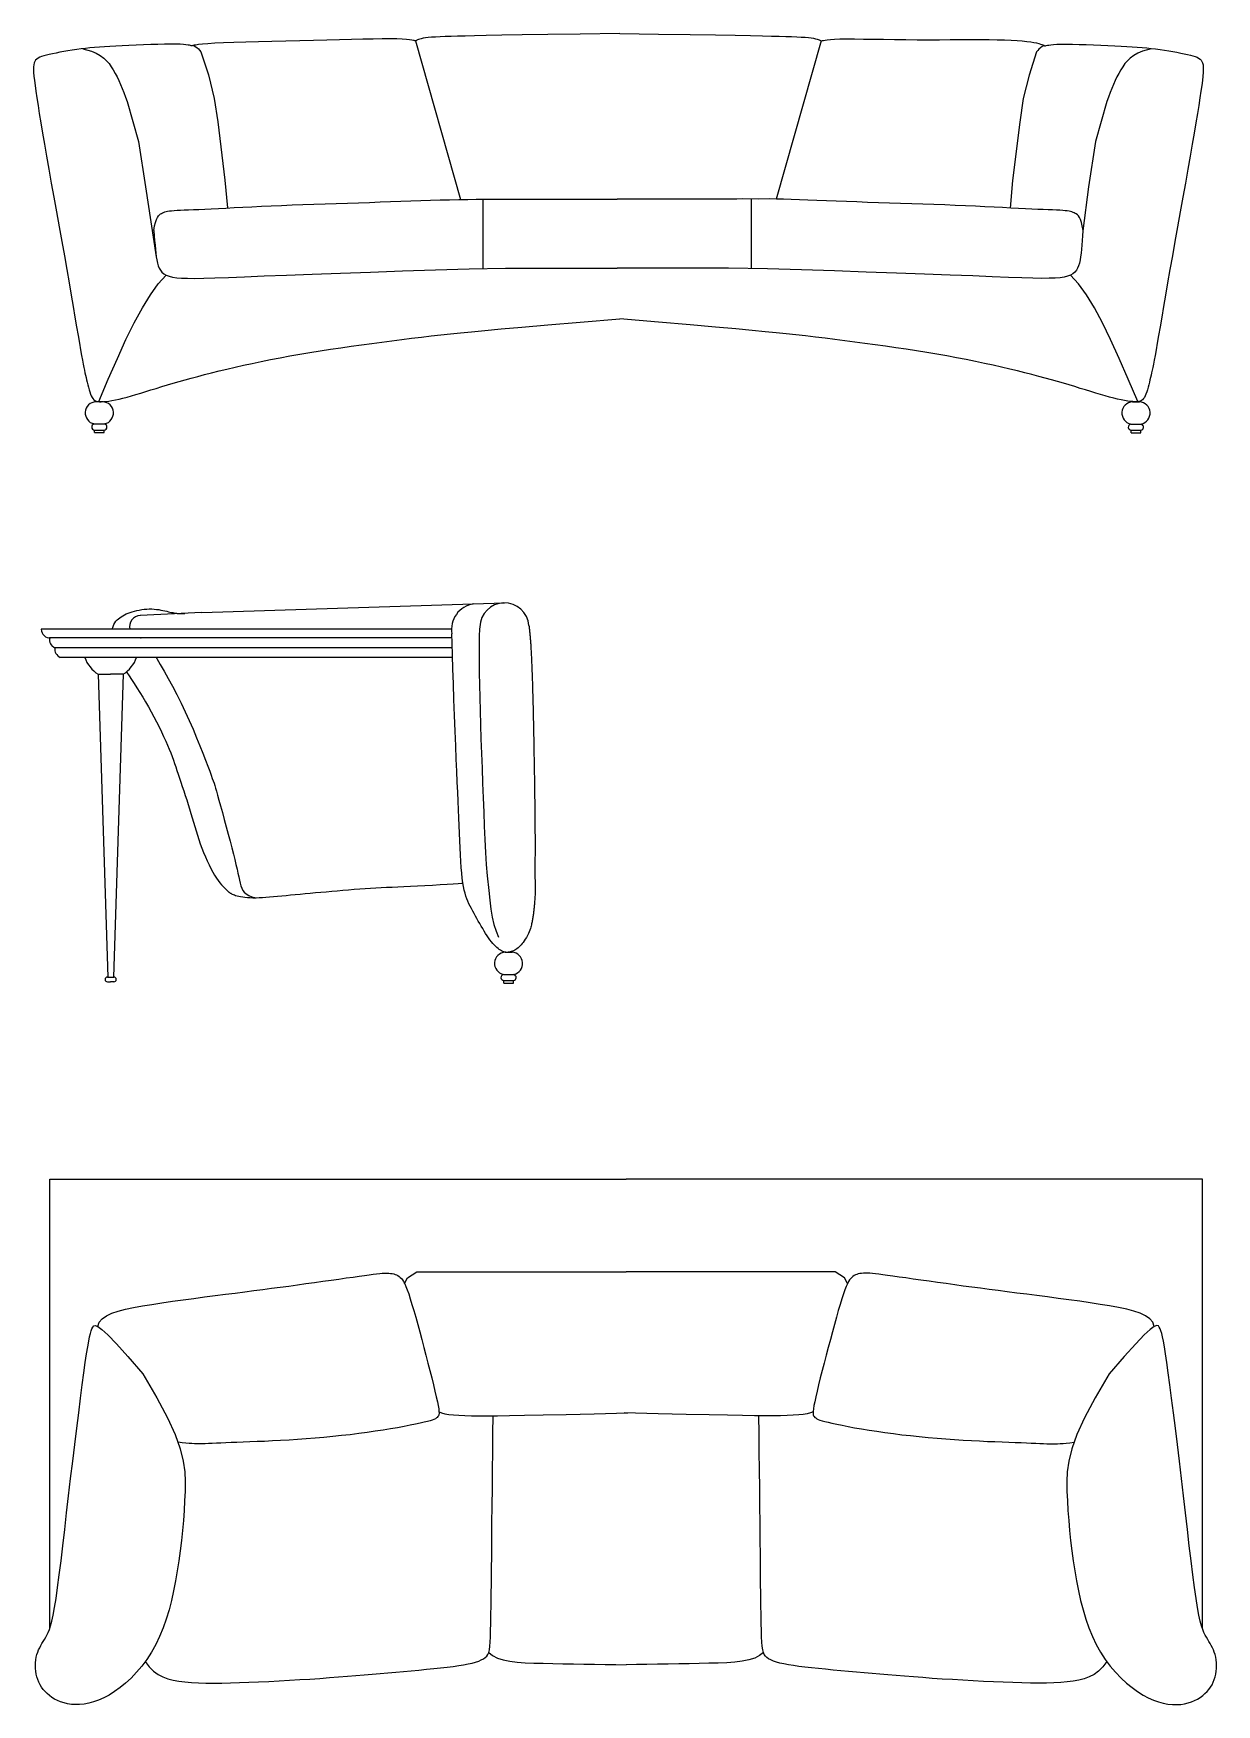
# Model space of a CAD drawing. Header units: millimetres. Extents: x 421 to 3085, y -1408 to 277.
# Drawn here: x 1512.3 to 1741.4, y -465 to -141.4 of the extents above; entities that cross this region are included whole.
import ezdxf

# ---------------------------------------------------------------- set-up
doc = ezdxf.new("R2010")
doc.units = ezdxf.units.MM

msp = doc.modelspace()

# ---------------------------------------------------------------- linework, layer by layer
at = {"color": 18, "true_color": 0x000000}
for p, q in [((1603.51, -173.51), (1625.29, -173.51)), ((1647.07, -173.51), (1625.29, -173.51)), ((1603.72, -186.86), (1625.29, -186.86)), ((1646.85, -186.86), (1625.29, -186.86)), ((1524.37, -212.71), (1525.74, -212.71)), ((1725.08, -212.75), (1726.45, -212.75)), ((1524.03, -217.02), (1526.07, -217.02)), ((1524.11, -218.21), (1526, -218.21)), ((1524.11, -218.7), (1524.11, -218.21)), ((1524.11, -218.7), (1526, -218.7)), ((1526, -218.7), (1526, -218.21)), ((1724.75, -217.06), (1726.79, -217.06)), ((1724.82, -218.25), (1726.71, -218.25)), ((1724.82, -218.74), (1724.82, -218.25)), ((1724.82, -218.74), (1726.71, -218.74)), ((1726.71, -218.74), (1726.71, -218.25)), ((1544.92, -253.56), (1603.49, -251.68)), ((1544.92, -253.56), (1532.95, -254.12)), ((1593.23, -256.77), (1513.81, -256.77)), ((1593.32, -258.46), (1515.39, -258.46)), ((1593.37, -260.34), (1516.44, -260.34)), ((1593.43, -262.22), (1517.48, -262.22)), ((1524.84, -265.5), (1526.71, -324.12)), ((1524.84, -265.5), (1527.24, -265.5)), ((1529.65, -265.5), (1527.24, -265.5)), ((1529.65, -265.5), (1527.78, -324.12)), ((1603.61, -319.3), (1604.98, -319.3)), ((1526.63, -324.12), (1527.86, -324.12)), ((1526.63, -325.04), (1527.24, -325.04)), ((1527.86, -325.04), (1527.24, -325.04)), ((1603.28, -323.61), (1605.31, -323.61)), ((1603.35, -324.8), (1605.24, -324.8)), ((1603.35, -325.29), (1603.35, -324.8)), ((1603.35, -325.29), (1605.24, -325.29)), ((1605.24, -325.29), (1605.24, -324.8))]:
    msp.add_line(p, q, dxfattribs=at)
for points in [[(1625.84, -141.42), (1618.15, -141.54), (1611.9, -141.64), (1606.91, -141.72), (1603, -141.78), (1599.98, -141.84), (1597.67, -141.88), (1595.88, -141.92), (1594.42, -141.95), (1593.15, -141.99), (1592.01, -142.03), (1591.02, -142.07), (1590.14, -142.11), (1589.39, -142.16), (1588.74, -142.22), (1588.2, -142.29), (1587.75, -142.36), (1587.38, -142.44), (1587.09, -142.52), (1586.86, -142.6), (1586.68, -142.68), (1586.54, -142.75), (1586.43, -142.81), (1586.34, -142.84), (1586.26, -142.86), (1586.17, -142.84), (1586.04, -142.81), (1585.85, -142.76), (1585.55, -142.7), (1585.11, -142.64), (1584.51, -142.58), (1583.7, -142.53), (1582.66, -142.49), (1581.36, -142.48), (1579.81, -142.48), (1578.04, -142.51), (1576.06, -142.54), (1573.9, -142.59), (1571.58, -142.65), (1569.12, -142.71), (1566.54, -142.77), (1563.87, -142.83), (1561.16, -142.9), (1558.47, -142.96), (1555.87, -143.03), (1553.4, -143.1), (1551.12, -143.17), (1549.1, -143.25), (1547.4, -143.33), (1546.04, -143.41), (1545.02, -143.5), (1544.26, -143.58), (1543.74, -143.66), (1543.39, -143.72), (1543.17, -143.77), (1543.04, -143.8), (1542.94, -143.81), (1542.84, -143.8), (1542.7, -143.76), (1542.5, -143.71), (1542.22, -143.66), (1541.83, -143.6), (1541.33, -143.55), (1540.67, -143.51), (1539.84, -143.48), (1538.82, -143.48), (1537.65, -143.5), (1536.37, -143.54), (1535, -143.58), (1533.58, -143.64), (1532.16, -143.71), (1530.77, -143.77), (1529.45, -143.84), (1528.23, -143.9), (1527.1, -143.96), (1526.05, -144.02), (1525.07, -144.08), (1524.14, -144.15), (1523.24, -144.23), (1522.38, -144.31), (1521.52, -144.41), (1520.67, -144.52), (1519.82, -144.64), (1518.98, -144.78), (1518.18, -144.92), (1517.4, -145.06), (1516.67, -145.21), (1515.99, -145.35), (1515.36, -145.49), (1514.81, -145.62), (1514.31, -145.75), (1513.88, -145.89), (1513.51, -146.03), (1513.2, -146.2), (1512.94, -146.38), (1512.72, -146.6), (1512.55, -146.84), (1512.43, -147.13), (1512.34, -147.48), (1512.3, -147.89), (1512.29, -148.38), (1512.32, -148.98), (1512.38, -149.68), (1512.48, -150.51), (1512.6, -151.48), (1512.76, -152.61), (1512.95, -153.89), (1513.18, -155.34), (1513.43, -156.95), (1513.72, -158.74), (1514.05, -160.71), (1514.42, -162.86), (1514.83, -165.19), (1515.27, -167.71), (1515.75, -170.38), (1516.24, -173.15), (1516.76, -175.99), (1517.27, -178.85), (1517.78, -181.69), (1518.28, -184.47), (1518.75, -187.14), (1519.2, -189.68), (1519.61, -192.06), (1519.99, -194.28), (1520.33, -196.32), (1520.65, -198.2), (1520.94, -199.88), (1521.19, -201.38), (1521.41, -202.67), (1521.6, -203.76), (1521.77, -204.68), (1521.92, -205.44), (1522.05, -206.08), (1522.16, -206.63), (1522.27, -207.11), (1522.37, -207.57), (1522.48, -208.02), (1522.59, -208.48), (1522.7, -208.96), (1522.82, -209.45), (1522.95, -209.92), (1523.08, -210.39), (1523.21, -210.83), (1523.36, -211.23), (1523.5, -211.58), (1523.66, -211.88), (1523.82, -212.13), (1524.01, -212.34), (1524.21, -212.49), (1524.45, -212.61), (1524.73, -212.68), (1525.06, -212.72), (1525.43, -212.73), (1525.87, -212.71), (1526.36, -212.66), (1526.9, -212.59), (1527.5, -212.49), (1528.16, -212.36), (1528.86, -212.2), (1529.61, -212.02), (1530.41, -211.81), (1531.26, -211.58), (1532.15, -211.32), (1533.08, -211.04), (1534.05, -210.75), (1535.05, -210.44), (1536.08, -210.13), (1537.15, -209.8), (1538.23, -209.48), (1539.34, -209.15), (1540.48, -208.82), (1541.65, -208.49), (1542.86, -208.16), (1544.12, -207.82), (1545.43, -207.48), (1546.8, -207.13), (1548.24, -206.77), (1549.74, -206.41), (1551.32, -206.04), (1552.95, -205.67), (1554.65, -205.3), (1556.4, -204.93), (1558.21, -204.56), (1560.05, -204.2), (1561.95, -203.85), (1563.88, -203.51), (1565.84, -203.19), (1567.82, -202.87), (1569.82, -202.56), (1571.83, -202.26), (1573.83, -201.97), (1575.83, -201.7), (1577.81, -201.43), (1579.76, -201.16), (1581.69, -200.91), (1583.61, -200.67), (1585.51, -200.43), (1587.4, -200.2), (1589.29, -199.98), (1591.18, -199.77), (1593.07, -199.57), (1595, -199.37), (1597.14, -199.16), (1599.69, -198.92), (1602.87, -198.64), (1606.86, -198.29), (1611.89, -197.85), (1618.15, -197.32), (1625.84, -196.66)], [(1625.84, -141.43), (1633.34, -141.54), (1639.45, -141.64), (1644.33, -141.72), (1648.17, -141.78), (1651.15, -141.84), (1653.44, -141.88), (1655.23, -141.92), (1656.68, -141.95), (1657.96, -141.99), (1659.09, -142.03), (1660.09, -142.07), (1660.96, -142.11), (1661.71, -142.16), (1662.36, -142.22), (1662.9, -142.29), (1663.36, -142.36), (1663.72, -142.44), (1664.02, -142.52), (1664.25, -142.6), (1664.43, -142.68), (1664.56, -142.75), (1664.67, -142.81), (1664.76, -142.84), (1664.85, -142.86), (1664.94, -142.84), (1665.06, -142.81), (1665.26, -142.76), (1665.56, -142.7), (1665.99, -142.64), (1666.59, -142.58), (1667.4, -142.53), (1668.44, -142.49), (1669.74, -142.48), (1671.27, -142.48), (1673, -142.5), (1674.89, -142.53), (1676.91, -142.56), (1679.02, -142.59), (1681.19, -142.61), (1683.38, -142.63), (1685.55, -142.63), (1687.7, -142.63), (1689.79, -142.62), (1691.82, -142.61), (1693.76, -142.6), (1695.6, -142.6), (1697.32, -142.6), (1698.9, -142.63), (1700.33, -142.67), (1701.61, -142.72), (1702.76, -142.8), (1703.76, -142.88), (1704.64, -142.97), (1705.39, -143.07), (1706.02, -143.17), (1706.54, -143.27), (1706.96, -143.38), (1707.28, -143.48), (1707.53, -143.57), (1707.72, -143.65), (1707.86, -143.72), (1707.97, -143.77), (1708.07, -143.8), (1708.16, -143.81), (1708.26, -143.8), (1708.41, -143.76), (1708.61, -143.71), (1708.89, -143.66), (1709.27, -143.6), (1709.78, -143.55), (1710.44, -143.51), (1711.27, -143.48), (1712.28, -143.48), (1713.45, -143.5), (1714.74, -143.54), (1716.11, -143.58), (1717.52, -143.64), (1718.94, -143.71), (1720.33, -143.77), (1721.65, -143.84), (1722.87, -143.9), (1724, -143.96), (1725.05, -144.02), (1726.03, -144.08), (1726.97, -144.15), (1727.86, -144.23), (1728.73, -144.31), (1729.58, -144.41), (1730.44, -144.52), (1731.29, -144.64), (1732.12, -144.78), (1732.93, -144.92), (1733.7, -145.06), (1734.44, -145.21), (1735.12, -145.35), (1735.74, -145.49), (1736.3, -145.62), (1736.79, -145.75), (1737.22, -145.89), (1737.59, -146.03), (1737.9, -146.2), (1738.17, -146.38), (1738.38, -146.6), (1738.55, -146.84), (1738.68, -147.13), (1738.76, -147.48), (1738.81, -147.89), (1738.81, -148.38), (1738.79, -148.98), (1738.72, -149.68), (1738.63, -150.51), (1738.5, -151.48), (1738.34, -152.61), (1738.15, -153.89), (1737.93, -155.34), (1737.67, -156.95), (1737.38, -158.74), (1737.05, -160.71), (1736.68, -162.86), (1736.28, -165.19), (1735.83, -167.71), (1735.36, -170.38), (1734.86, -173.15), (1734.35, -175.99), (1733.83, -178.85), (1733.32, -181.69), (1732.82, -184.47), (1732.34, -187.14), (1731.9, -189.68), (1731.48, -192.06), (1731.1, -194.28), (1730.75, -196.32), (1730.43, -198.2), (1730.14, -199.88), (1729.88, -201.38), (1729.66, -202.67), (1729.46, -203.76), (1729.29, -204.68), (1729.14, -205.44), (1729.02, -206.08), (1728.9, -206.63), (1728.79, -207.11), (1728.69, -207.57), (1728.58, -208.02), (1728.47, -208.48), (1728.36, -208.96), (1728.24, -209.45), (1728.11, -209.92), (1727.98, -210.39), (1727.85, -210.83), (1727.7, -211.23), (1727.56, -211.58), (1727.4, -211.88), (1727.24, -212.13), (1727.05, -212.34), (1726.85, -212.49), (1726.61, -212.61), (1726.33, -212.68), (1726, -212.72), (1725.63, -212.73), (1725.19, -212.71), (1724.7, -212.66), (1724.16, -212.59), (1723.56, -212.49), (1722.9, -212.36), (1722.2, -212.2), (1721.45, -212.02), (1720.65, -211.81), (1719.8, -211.58), (1718.91, -211.32), (1717.98, -211.04), (1717.01, -210.75), (1716.01, -210.44), (1714.98, -210.13), (1713.91, -209.8), (1712.83, -209.48), (1711.72, -209.15), (1710.58, -208.82), (1709.41, -208.49), (1708.2, -208.16), (1706.94, -207.82), (1705.63, -207.48), (1704.26, -207.13), (1702.83, -206.77), (1701.33, -206.41), (1699.76, -206.04), (1698.12, -205.67), (1696.43, -205.3), (1694.68, -204.93), (1692.88, -204.56), (1691.04, -204.2), (1689.15, -203.85), (1687.22, -203.51), (1685.26, -203.19), (1683.28, -202.87), (1681.28, -202.56), (1679.27, -202.26), (1677.27, -201.97), (1675.27, -201.7), (1673.3, -201.43), (1671.34, -201.16), (1669.41, -200.91), (1667.49, -200.67), (1665.59, -200.43), (1663.7, -200.2), (1661.81, -199.98), (1659.93, -199.77), (1658.04, -199.57), (1656.11, -199.37), (1653.98, -199.16), (1651.44, -198.92), (1648.31, -198.64), (1644.38, -198.29), (1639.46, -197.85), (1633.34, -197.32), (1625.84, -196.66)], [(1521.84, -144.37), (1523.51, -144.88), (1524.45, -145.27), (1525.24, -145.71), (1525.91, -146.19), (1526.47, -146.71), (1526.95, -147.27), (1527.37, -147.87), (1527.76, -148.49), (1528.13, -149.15), (1528.49, -149.83), (1528.84, -150.54), (1529.17, -151.29), (1529.5, -152.06), (1529.82, -152.88), (1530.12, -153.73), (1530.42, -154.61), (1532.62, -162.36), (1533.99, -171.13), (1536.07, -184.7)], [(1543.24, -143.72), (1543.62, -143.93), (1543.95, -144.16), (1544.23, -144.41), (1544.47, -144.68), (1544.68, -144.96), (1546.16, -149.45), (1547.27, -153.99), (1547.97, -158.55), (1549.35, -169.83), (1549.84, -175.21)], [(1586.27, -142.86), (1595, -173.56)], [(1664.81, -142.85), (1656.1, -173.48)], [(1707.98, -143.77), (1707.59, -143.98), (1707.26, -144.21), (1706.98, -144.46), (1706.74, -144.73), (1706.54, -145.01), (1705.06, -149.5), (1703.94, -154.04), (1703.25, -158.6), (1701.87, -169.89), (1701.38, -175.26)], [(1728.73, -144.37), (1727.06, -144.88), (1726.12, -145.27), (1725.33, -145.71), (1724.67, -146.19), (1724.11, -146.71), (1723.63, -147.27), (1723.2, -147.87), (1722.82, -148.49), (1722.45, -149.15), (1722.09, -149.83), (1721.74, -150.54), (1721.4, -151.29), (1721.07, -152.06), (1720.76, -152.88), (1720.45, -153.73), (1720.15, -154.61), (1717.95, -162.36), (1716.59, -171.13), (1715.51, -179.65)], [(1535.58, -179.57), (1535.74, -178.69), (1535.91, -178), (1536.1, -177.46), (1536.29, -177.05), (1536.49, -176.75), (1536.69, -176.53), (1536.89, -176.37), (1537.09, -176.25), (1537.29, -176.15), (1537.5, -176.06), (1537.73, -175.98), (1537.98, -175.91), (1538.28, -175.84), (1538.63, -175.79), (1539.04, -175.74), (1539.53, -175.7), (1540.09, -175.66), (1540.75, -175.62), (1541.5, -175.59), (1542.34, -175.56), (1543.28, -175.52), (1544.32, -175.48), (1545.47, -175.43), (1546.73, -175.37), (1548.1, -175.3), (1549.57, -175.23), (1551.15, -175.14), (1552.82, -175.06), (1554.58, -174.97), (1556.42, -174.88), (1558.33, -174.79), (1560.32, -174.7), (1562.37, -174.62), (1564.46, -174.54), (1566.59, -174.47), (1568.75, -174.4), (1570.91, -174.33), (1573.07, -174.26), (1575.22, -174.19), (1577.33, -174.12), (1579.4, -174.05), (1581.43, -173.97), (1583.42, -173.9), (1585.37, -173.83), (1587.28, -173.77), (1589.17, -173.7), (1591.02, -173.65), (1592.85, -173.61), (1594.65, -173.57), (1596.38, -173.54), (1598.02, -173.52), (1599.52, -173.51), (1600.86, -173.5), (1601.99, -173.5), (1602.89, -173.5), (1603.51, -173.51)], [(1599.28, -173.51), (1599.28, -186.96)], [(1715.52, -179.57), (1715.36, -178.69), (1715.19, -178), (1715.01, -177.46), (1714.82, -177.05), (1714.62, -176.75), (1714.42, -176.53), (1714.21, -176.37), (1714.01, -176.25), (1713.81, -176.15), (1713.6, -176.06), (1713.38, -175.98), (1713.12, -175.91), (1712.82, -175.84), (1712.47, -175.79), (1712.06, -175.74), (1711.58, -175.7), (1711.01, -175.66), (1710.36, -175.62), (1709.61, -175.59), (1708.77, -175.56), (1707.83, -175.52), (1706.78, -175.48), (1705.63, -175.43), (1704.38, -175.37), (1703.01, -175.3), (1701.53, -175.23), (1699.95, -175.14), (1698.28, -175.06), (1696.52, -174.97), (1694.68, -174.88), (1692.77, -174.79), (1690.78, -174.7), (1688.74, -174.62), (1686.64, -174.54), (1684.51, -174.47), (1682.35, -174.4), (1680.19, -174.33), (1678.03, -174.26), (1675.89, -174.19), (1673.78, -174.12), (1671.71, -174.05), (1669.69, -173.97), (1667.73, -173.9), (1665.83, -173.83), (1664, -173.76), (1662.26, -173.69), (1660.59, -173.63), (1659.01, -173.57), (1657.53, -173.52), (1656.15, -173.48), (1654.88, -173.44), (1652.64, -173.49), (1649.61, -173.47), (1648.46, -173.51), (1647.07, -173.51)], [(1651.29, -173.48), (1651.29, -186.95)], [(1535.58, -179.57), (1535.59, -179.66), (1535.68, -180.63), (1535.76, -181.54), (1535.83, -182.4), (1535.9, -183.2), (1535.98, -183.95), (1536.06, -184.64), (1536.17, -185.28), (1536.29, -185.87), (1536.45, -186.39), (1536.64, -186.86), (1536.88, -187.28), (1537.18, -187.64), (1537.55, -187.95), (1538.01, -188.21), (1538.57, -188.42), (1539.24, -188.59), (1540.03, -188.71), (1540.97, -188.79), (1542.12, -188.83), (1543.53, -188.84), (1545.28, -188.81), (1547.43, -188.74), (1550.04, -188.65), (1553.19, -188.53), (1556.94, -188.38), (1561.32, -188.21), (1566.28, -188.02), (1571.73, -187.82), (1577.57, -187.62), (1583.74, -187.41), (1590.12, -187.21), (1596.65, -187.02), (1603.72, -186.86)], [(1715.52, -179.57), (1715.51, -179.66), (1715.42, -180.63), (1715.34, -181.54), (1715.27, -182.4), (1715.2, -183.2), (1715.13, -183.95), (1715.04, -184.64), (1714.94, -185.28), (1714.81, -185.87), (1714.66, -186.39), (1714.47, -186.86), (1714.23, -187.28), (1713.93, -187.64), (1713.55, -187.95), (1713.1, -188.21), (1712.54, -188.42), (1711.87, -188.59), (1711.07, -188.71), (1710.13, -188.79), (1708.99, -188.83), (1707.57, -188.84), (1705.82, -188.81), (1703.67, -188.74), (1701.06, -188.65), (1697.91, -188.53), (1694.17, -188.38), (1689.78, -188.21), (1684.82, -188.02), (1679.38, -187.82), (1673.53, -187.62), (1667.37, -187.41), (1660.98, -187.21), (1654.45, -187.02), (1646.85, -186.86)], [(1524.94, -212.71), (1526.79, -208.35), (1528.54, -204.34), (1530.21, -200.69), (1531.82, -197.42), (1533.38, -194.52), (1534.93, -192.01), (1536.46, -189.91), (1538.01, -188.21)], [(1726.12, -212.71), (1724.27, -208.35), (1722.53, -204.34), (1720.86, -200.69), (1719.26, -197.42), (1717.71, -194.52), (1716.17, -192.01), (1714.64, -189.91), (1713.1, -188.21)], [(1527.55, -256.77), (1527.55, -256.76), (1527.7, -256.26), (1527.87, -255.85), (1528.06, -255.5), (1528.26, -255.22), (1528.48, -254.97), (1528.73, -254.75), (1528.99, -254.54), (1529.27, -254.34), (1529.57, -254.15), (1529.9, -253.97), (1530.24, -253.8), (1530.61, -253.65), (1531, -253.5), (1531.41, -253.37), (1531.85, -253.25), (1532.3, -253.14), (1532.77, -253.05), (1533.25, -252.97), (1533.74, -252.91), (1534.23, -252.87), (1534.71, -252.85), (1535.19, -252.85), (1535.65, -252.88), (1536.1, -252.92), (1536.54, -252.98), (1536.95, -253.05), (1537.35, -253.13), (1537.73, -253.21), (1538.09, -253.3), (1538.42, -253.37), (1538.72, -253.44), (1539, -253.5), (1539.26, -253.55), (1539.48, -253.59), (1539.69, -253.63), (1539.87, -253.66), (1540.02, -253.68), (1540.14, -253.7), (1540.26, -253.71), (1541.62, -253.72)], [(1607.95, -316.08), (1607.74, -316.46), (1607.53, -316.8), (1607.33, -317.11), (1607.13, -317.39), (1606.93, -317.64), (1606.74, -317.88), (1606.54, -318.09), (1606.33, -318.28), (1606.12, -318.46), (1605.91, -318.62), (1605.69, -318.77), (1605.47, -318.9), (1605.25, -319.01), (1605.03, -319.11), (1604.81, -319.19), (1604.59, -319.25), (1604.39, -319.3), (1604.18, -319.32), (1603.98, -319.33), (1603.78, -319.31), (1603.58, -319.27), (1603.37, -319.22), (1603.16, -319.14), (1602.95, -319.04), (1602.72, -318.91), (1602.49, -318.76), (1602.25, -318.58), (1602.01, -318.38), (1601.75, -318.15), (1601.5, -317.89), (1601.23, -317.59), (1600.96, -317.27), (1600.69, -316.91), (1600.41, -316.52), (1600.13, -316.1), (1599.85, -315.66), (1599.56, -315.21), (1599.28, -314.74), (1598.99, -314.26), (1598.71, -313.77), (1598.43, -313.29), (1598.15, -312.8), (1597.87, -312.31), (1597.6, -311.83), (1597.34, -311.34), (1597.09, -310.86), (1596.85, -310.38), (1596.62, -309.91), (1596.41, -309.44), (1596.21, -308.96), (1596.03, -308.45), (1595.86, -307.9), (1595.7, -307.29), (1595.56, -306.61), (1595.44, -305.84), (1595.32, -304.97), (1595.22, -303.99), (1595.14, -302.9), (1595.06, -301.71), (1594.99, -300.44), (1594.92, -299.1), (1594.86, -297.71), (1594.8, -296.27), (1594.74, -294.79), (1594.67, -293.29), (1594.6, -291.73), (1594.53, -290.08), (1594.45, -288.31), (1594.36, -286.39), (1594.27, -284.28), (1594.17, -281.95), (1594.07, -279.36), (1593.95, -276.52), (1593.84, -273.49), (1593.72, -270.4), (1593.61, -267.34), (1593.51, -264.43), (1593.42, -261.77), (1593.35, -259.48), (1593.3, -257.66)], [(1598.74, -256.29), (1598.69, -256.75), (1598.62, -258.02), (1598.58, -259.49), (1598.57, -261.17), (1598.57, -263.09), (1598.6, -265.21), (1598.65, -267.51), (1598.71, -269.97), (1598.78, -272.56), (1598.86, -275.25), (1598.95, -278.02), (1599.05, -280.85), (1599.15, -283.7), (1599.25, -286.55), (1599.36, -289.38), (1599.47, -292.16), (1599.59, -294.88), (1599.71, -297.49), (1599.84, -299.99), (1599.98, -302.35), (1600.13, -304.54), (1600.44, -307.35), (1600.63, -309.22), (1600.86, -310.94), (1601.13, -312.51), (1601.46, -313.94), (1601.86, -315.23), (1602.33, -316.39)], [(1608.22, -256.04), (1608.25, -256.22), (1608.27, -256.41), (1608.3, -256.61), (1608.32, -256.83), (1608.35, -257.04), (1608.37, -257.26), (1608.39, -257.48), (1608.41, -257.69), (1608.43, -257.89), (1608.45, -258.1), (1608.47, -258.29), (1608.48, -258.49), (1608.5, -258.68), (1608.51, -258.87), (1608.53, -259.06), (1608.54, -259.26), (1608.56, -259.46), (1608.57, -259.66), (1608.58, -259.87), (1608.6, -260.07), (1608.61, -260.29), (1608.62, -260.5), (1608.63, -260.72), (1608.65, -260.95), (1608.66, -261.17), (1608.67, -261.4), (1608.68, -261.64), (1608.69, -261.87), (1608.7, -262.11), (1608.72, -262.36), (1608.73, -262.6), (1608.74, -262.85), (1608.75, -263.11), (1608.76, -263.36), (1608.77, -263.62), (1608.78, -263.89), (1608.79, -264.15), (1608.8, -264.42), (1608.81, -264.69), (1608.82, -264.97), (1608.83, -265.25), (1608.84, -265.53), (1608.85, -265.81), (1608.86, -266.1), (1608.87, -266.39), (1608.88, -266.68), (1608.89, -266.97), (1608.9, -267.27), (1608.91, -267.57), (1608.92, -267.87), (1608.93, -268.17), (1608.93, -268.48), (1608.94, -268.79), (1608.95, -269.1), (1608.96, -269.41), (1608.97, -269.72), (1608.98, -270.04), (1608.99, -270.36), (1608.99, -270.68), (1609, -271), (1609.01, -271.32), (1609.02, -271.65), (1609.03, -271.98), (1609.03, -272.31), (1609.04, -272.64), (1609.05, -272.97), (1609.06, -273.3), (1609.06, -273.64), (1609.07, -273.98), (1609.08, -274.32), (1609.09, -274.66), (1609.09, -275), (1609.1, -275.34), (1609.11, -275.68), (1609.11, -276.03), (1609.12, -276.37), (1609.13, -276.72), (1609.13, -277.07), (1609.14, -277.41), (1609.15, -277.76), (1609.15, -278.11), (1609.16, -278.47), (1609.17, -278.82), (1609.17, -279.17), (1609.18, -279.52), (1609.19, -279.88), (1609.19, -280.23), (1609.2, -280.58), (1609.21, -280.94), (1609.21, -281.29), (1609.22, -281.65), (1609.23, -282.01), (1609.23, -282.36), (1609.24, -282.72), (1609.24, -283.08), (1609.25, -283.43), (1609.26, -283.79), (1609.26, -284.15), (1609.27, -284.5), (1609.27, -284.86), (1609.28, -285.21), (1609.29, -285.57), (1609.29, -285.93), (1609.3, -286.28), (1609.3, -286.64), (1609.31, -286.99), (1609.31, -287.35), (1609.32, -287.7), (1609.32, -288.05), (1609.33, -288.41), (1609.33, -288.76), (1609.34, -289.11), (1609.34, -289.46), (1609.35, -289.81), (1609.35, -290.16), (1609.35, -290.51), (1609.36, -290.85), (1609.36, -291.2), (1609.37, -291.55), (1609.37, -291.89), (1609.37, -292.23), (1609.38, -292.58), (1609.38, -292.92), (1609.38, -293.26), (1609.39, -293.6), (1609.39, -293.93), (1609.39, -294.27), (1609.39, -294.6), (1609.4, -294.93), (1609.4, -295.27), (1609.4, -295.6), (1609.4, -295.92), (1609.4, -296.25), (1609.41, -296.57), (1609.41, -296.9), (1609.41, -297.22), (1609.41, -297.54), (1609.41, -297.85), (1609.41, -298.17), (1609.41, -298.48), (1609.41, -298.79), (1609.41, -299.1), (1609.41, -299.41), (1609.41, -299.72), (1609.41, -300.02), (1609.41, -300.32), (1609.41, -300.62), (1609.4, -300.91), (1609.4, -301.21), (1609.4, -301.5), (1609.4, -301.79), (1609.4, -302.07), (1609.39, -302.35), (1609.39, -302.64), (1609.39, -302.92), (1609.39, -303.21), (1609.38, -303.49), (1609.38, -303.79), (1609.39, -304.09), (1609.39, -304.4), (1609.39, -304.71), (1609.4, -305.04), (1609.41, -305.37), (1609.42, -305.69), (1609.42, -306.02), (1609.43, -306.34), (1609.43, -306.65), (1609.44, -306.95), (1609.43, -307.24), (1609.43, -307.51), (1609.43, -307.77), (1609.42, -308.02), (1609.41, -308.27), (1609.4, -308.5), (1609.38, -308.73), (1609.37, -308.96), (1609.35, -309.19), (1609.34, -309.41), (1609.32, -309.63), (1609.31, -309.84), (1609.29, -310.06), (1609.27, -310.27), (1609.25, -310.48), (1609.23, -310.69), (1609.21, -310.9), (1609.19, -311.1), (1609.17, -311.3), (1609.14, -311.5), (1609.12, -311.7), (1609.09, -311.89), (1609.07, -312.08), (1609.04, -312.28), (1609.01, -312.46), (1608.98, -312.65), (1608.95, -312.84), (1608.92, -313.03), (1608.88, -313.22), (1608.85, -313.41), (1608.8, -313.61), (1608.76, -313.81), (1608.71, -314.02), (1608.66, -314.24), (1608.59, -314.47), (1608.51, -314.73), (1608.41, -315.02), (1608.29, -315.33), (1608.13, -315.69), (1607.95, -316.08)], [(1530.32, -265.01), (1530.4, -265.13), (1530.83, -265.79), (1531.3, -266.52), (1531.81, -267.3), (1532.34, -268.13), (1532.89, -269), (1533.45, -269.91), (1534.01, -270.84), (1534.56, -271.8), (1535.11, -272.77), (1535.63, -273.75), (1536.14, -274.72), (1536.62, -275.69), (1537.08, -276.63), (1537.5, -277.54), (1537.9, -278.41), (1538.26, -279.23), (1538.58, -280), (1538.87, -280.73), (1539.13, -281.42), (1539.38, -282.09), (1539.62, -282.76), (1539.85, -283.43), (1540.08, -284.11), (1540.32, -284.83), (1540.57, -285.59), (1540.84, -286.39), (1541.12, -287.22), (1541.4, -288.06), (1541.68, -288.93), (1541.97, -289.81), (1542.24, -290.69), (1542.51, -291.56), (1542.77, -292.43), (1543.03, -293.29), (1543.28, -294.14), (1543.52, -294.98), (1543.78, -295.82), (1544.04, -296.66), (1544.31, -297.5), (1544.6, -298.34), (1544.91, -299.18), (1545.24, -300.01), (1545.58, -300.83), (1545.93, -301.62), (1546.29, -302.39), (1546.65, -303.11), (1547.01, -303.78), (1547.37, -304.39), (1547.72, -304.95), (1548.07, -305.43), (1548.4, -305.86), (1548.71, -306.24), (1549, -306.55), (1549.26, -306.82), (1549.48, -307.05), (1549.67, -307.23), (1549.82, -307.37), (1549.93, -307.48), (1550.02, -307.56), (1550.09, -307.62), (1550.14, -307.66), (1550.2, -307.7), (1550.25, -307.74), (1550.32, -307.78), (1550.4, -307.84), (1550.51, -307.9), (1550.64, -307.98), (1550.79, -308.06), (1550.98, -308.14), (1551.19, -308.22), (1551.44, -308.31), (1551.73, -308.39), (1552.05, -308.47), (1552.41, -308.54), (1552.81, -308.6), (1553.25, -308.66), (1553.72, -308.7), (1554.23, -308.73), (1554.78, -308.75), (1555.35, -308.75), (1555.97, -308.73), (1556.62, -308.7), (1557.3, -308.66), (1558.02, -308.6), (1558.76, -308.53), (1559.55, -308.46), (1560.36, -308.38), (1561.21, -308.3), (1562.09, -308.21), (1563, -308.13), (1563.94, -308.04), (1564.9, -307.95), (1565.89, -307.86), (1566.9, -307.77), (1567.94, -307.67), (1568.99, -307.58), (1570.05, -307.49), (1571.13, -307.39), (1572.22, -307.3), (1573.3, -307.21), (1574.39, -307.12), (1575.47, -307.04), (1576.53, -306.96), (1577.58, -306.89), (1578.61, -306.83), (1579.64, -306.78), (1580.68, -306.73), (1581.75, -306.68), (1582.86, -306.63), (1584.04, -306.58), (1585.29, -306.52), (1586.64, -306.45), (1588.08, -306.37), (1589.57, -306.29), (1591.03, -306.2), (1592.39, -306.12), (1593.59, -306.05), (1594.55, -305.99), (1595.2, -305.95), (1595.45, -305.94)], [(1536.03, -262.22), (1536.17, -262.44), (1536.86, -263.58), (1537.6, -264.87), (1538.4, -266.29), (1539.22, -267.8), (1540.05, -269.4), (1540.88, -271.06), (1541.68, -272.75), (1542.46, -274.45), (1543.19, -276.13), (1543.88, -277.77), (1544.52, -279.33), (1545.09, -280.79), (1545.61, -282.11), (1546.05, -283.28), (1546.42, -284.26), (1546.7, -285.03), (1546.93, -285.64), (1547.11, -286.14), (1547.26, -286.58), (1547.4, -287.02), (1547.54, -287.52), (1547.72, -288.12), (1547.93, -288.89), (1548.2, -289.85), (1548.52, -290.99), (1548.87, -292.26), (1549.24, -293.62), (1549.63, -295.03), (1550.01, -296.45), (1550.37, -297.82), (1550.71, -299.12), (1551.01, -300.31), (1551.28, -301.38), (1551.51, -302.35), (1551.71, -303.23), (1551.89, -304.02), (1552.06, -304.72), (1552.21, -305.36), (1552.35, -305.93), (1552.48, -306.45), (1552.64, -306.92), (1552.84, -307.33), (1553.12, -307.7), (1553.48, -308.02), (1553.97, -308.31), (1554.6, -308.55), (1555.4, -308.75)], [(1515.44, -450.23), (1515.44, -363.26), (1627.03, -363.26)], [(1738.63, -450.23), (1738.63, -363.26), (1627.03, -363.26)], [(1524.74, -391.74), (1525.05, -390.94), (1525.62, -390.26), (1526.43, -389.68), (1527.45, -389.2), (1528.69, -388.78), (1530.1, -388.42), (1531.68, -388.09), (1533.4, -387.79), (1535.24, -387.48), (1537.18, -387.19), (1539.2, -386.89), (1541.26, -386.61), (1543.35, -386.32), (1545.42, -386.05), (1547.47, -385.79), (1549.46, -385.53), (1551.37, -385.29), (1553.21, -385.05), (1554.98, -384.82), (1556.71, -384.59), (1558.41, -384.37), (1560.08, -384.15), (1561.74, -383.93), (1563.39, -383.7), (1565.06, -383.47), (1566.72, -383.24), (1568.35, -383.01), (1569.93, -382.79), (1571.44, -382.57), (1572.86, -382.37), (1574.17, -382.19), (1575.35, -382.02), (1576.39, -381.87), (1577.29, -381.75), (1578.07, -381.65), (1578.74, -381.56), (1579.33, -381.5), (1579.84, -381.46), (1580.29, -381.44), (1580.7, -381.43), (1581.08, -381.45), (1581.43, -381.48), (1581.75, -381.53), (1582.06, -381.6), (1582.34, -381.69), (1582.61, -381.79), (1582.86, -381.92), (1583.09, -382.08), (1583.32, -382.25), (1583.53, -382.46), (1583.74, -382.73), (1583.96, -383.07), (1584.18, -383.5), (1584.42, -384.03), (1584.67, -384.68), (1584.95, -385.47), (1585.26, -386.41), (1585.59, -387.49), (1585.94, -388.69), (1586.31, -389.98), (1586.69, -391.36), (1587.08, -392.8), (1587.48, -394.29), (1587.88, -395.81), (1588.28, -397.33), (1588.68, -398.84), (1589.06, -400.31), (1589.41, -401.73), (1589.74, -403.06), (1590.04, -404.28), (1590.29, -405.37), (1590.5, -406.32), (1590.65, -407.09), (1590.76, -407.71), (1590.81, -408.19), (1590.82, -408.56), (1590.79, -408.84), (1590.72, -409.06), (1590.62, -409.22), (1590.49, -409.36), (1590.32, -409.48), (1590.11, -409.61), (1589.85, -409.74), (1589.51, -409.87), (1589.09, -410), (1588.56, -410.15), (1587.92, -410.31), (1587.16, -410.49), (1586.25, -410.68), (1585.21, -410.9), (1584.05, -411.12), (1582.79, -411.36), (1581.43, -411.59), (1579.98, -411.83), (1578.47, -412.06), (1576.9, -412.29), (1575.28, -412.51), (1573.63, -412.71), (1571.94, -412.9), (1570.24, -413.08), (1568.53, -413.25), (1566.82, -413.4), (1565.12, -413.53), (1563.44, -413.65), (1561.78, -413.76), (1560.16, -413.85), (1558.58, -413.93), (1557.06, -414), (1555.6, -414.06), (1554.21, -414.11), (1552.9, -414.16), (1551.68, -414.2), (1550.56, -414.25), (1549.52, -414.29), (1548.58, -414.33), (1547.71, -414.37), (1546.93, -414.4), (1546.21, -414.43), (1545.57, -414.45), (1544.98, -414.46), (1544.45, -414.47), (1543.96, -414.47), (1543.47, -414.46), (1542.97, -414.43), (1542.42, -414.39), (1541.81, -414.34), (1541.11, -414.27), (1540.3, -414.18)], [(1584.15, -383.44), (1584.74, -382.32), (1586.55, -381.17), (1627.03, -381.15)], [(1669.92, -383.44), (1669.33, -382.32), (1667.52, -381.17), (1627.03, -381.15)], [(1729.32, -391.74), (1729.02, -390.94), (1728.45, -390.26), (1727.64, -389.68), (1726.61, -389.2), (1725.38, -388.78), (1723.97, -388.42), (1722.39, -388.09), (1720.67, -387.79), (1718.83, -387.48), (1716.88, -387.19), (1714.87, -386.89), (1712.8, -386.61), (1710.72, -386.32), (1708.64, -386.05), (1706.6, -385.79), (1704.61, -385.53), (1702.7, -385.29), (1700.86, -385.05), (1699.08, -384.82), (1697.35, -384.59), (1695.66, -384.37), (1693.99, -384.15), (1692.33, -383.93), (1690.67, -383.7), (1689.01, -383.47), (1687.35, -383.24), (1685.72, -383.01), (1684.14, -382.79), (1682.63, -382.57), (1681.21, -382.37), (1679.9, -382.19), (1678.72, -382.02), (1677.68, -381.87), (1676.78, -381.75), (1676, -381.65), (1675.33, -381.56), (1674.74, -381.5), (1674.23, -381.46), (1673.78, -381.44), (1673.37, -381.43), (1672.99, -381.45), (1672.64, -381.48), (1672.31, -381.53), (1672.01, -381.6), (1671.72, -381.69), (1671.46, -381.79), (1671.21, -381.92), (1670.97, -382.08), (1670.75, -382.25), (1670.54, -382.46), (1670.32, -382.73), (1670.11, -383.07), (1669.89, -383.5), (1669.65, -384.03), (1669.39, -384.68), (1669.12, -385.47), (1668.81, -386.41), (1668.48, -387.49), (1668.13, -388.69), (1667.76, -389.98), (1667.38, -391.36), (1666.98, -392.8), (1666.59, -394.29), (1666.18, -395.81), (1665.78, -397.33), (1665.39, -398.84), (1665.01, -400.31), (1664.65, -401.73), (1664.32, -403.06), (1664.03, -404.28), (1663.77, -405.37), (1663.57, -406.32), (1663.41, -407.09), (1663.31, -407.71), (1663.25, -408.19), (1663.24, -408.56), (1663.27, -408.84), (1663.34, -409.06), (1663.45, -409.22), (1663.58, -409.36), (1663.75, -409.48), (1663.96, -409.61), (1664.22, -409.74), (1664.56, -409.87), (1664.98, -410), (1665.5, -410.15), (1666.14, -410.31), (1666.91, -410.49), (1667.82, -410.68), (1668.86, -410.9), (1670.01, -411.12), (1671.28, -411.36), (1672.64, -411.59), (1674.08, -411.83), (1675.6, -412.06), (1677.17, -412.29), (1678.79, -412.51), (1680.44, -412.71), (1682.12, -412.9), (1683.82, -413.08), (1685.53, -413.25), (1687.25, -413.4), (1688.95, -413.53), (1690.63, -413.65), (1692.29, -413.76), (1693.91, -413.85), (1695.48, -413.93), (1697.01, -414), (1698.47, -414.06), (1699.85, -414.11), (1701.16, -414.16), (1702.38, -414.2), (1703.51, -414.25), (1704.54, -414.29), (1705.49, -414.33), (1706.35, -414.37), (1707.14, -414.4), (1707.85, -414.43), (1708.5, -414.45), (1709.08, -414.46), (1709.61, -414.47), (1710.11, -414.47), (1710.6, -414.46), (1711.1, -414.43), (1711.64, -414.39), (1712.25, -414.34), (1712.95, -414.27), (1713.77, -414.18)], [(1533.49, -400.95), (1536.2, -405.55), (1538.25, -409.42), (1539.72, -412.68), (1540.71, -415.44), (1541.31, -417.81), (1541.6, -419.88), (1541.69, -421.79), (1541.65, -423.63), (1541.57, -425.49), (1541.46, -427.39), (1541.32, -429.31), (1541.15, -431.26), (1540.95, -433.21), (1540.71, -435.18), (1540.44, -437.14), (1540.14, -439.09), (1539.81, -441.02), (1539.44, -442.93), (1539.01, -444.8), (1538.54, -446.63), (1538.01, -448.41), (1537.41, -450.12), (1536.73, -451.77), (1535.98, -453.34), (1535.14, -454.82), (1534.23, -456.22), (1533.26, -457.51), (1532.25, -458.72), (1531.2, -459.82), (1530.13, -460.81), (1529.06, -461.69), (1527.99, -462.46), (1526.94, -463.12), (1525.91, -463.66), (1524.91, -464.1), (1523.94, -464.44), (1523.01, -464.69), (1522.1, -464.86), (1521.24, -464.95), (1520.42, -464.96), (1519.64, -464.92), (1518.9, -464.81), (1518.21, -464.65), (1517.56, -464.44), (1516.95, -464.19), (1516.39, -463.9), (1515.86, -463.58), (1515.38, -463.22), (1514.94, -462.85), (1514.54, -462.45), (1514.18, -462.03), (1513.86, -461.58), (1513.57, -461.12), (1513.33, -460.63), (1513.13, -460.13), (1512.97, -459.61), (1512.84, -459.07), (1512.76, -458.52), (1512.71, -457.96), (1512.69, -457.41), (1512.71, -456.86), (1512.77, -456.32), (1512.85, -455.8), (1512.97, -455.3), (1513.12, -454.83), (1513.3, -454.38), (1513.5, -453.96), (1513.71, -453.54), (1513.94, -453.14), (1514.18, -452.74), (1514.42, -452.34), (1514.66, -451.93), (1514.9, -451.5), (1515.13, -451.02), (1515.37, -450.44), (1515.61, -449.71), (1515.85, -448.79), (1516.11, -447.63), (1516.38, -446.19), (1516.67, -444.43), (1516.97, -442.3), (1517.29, -439.86), (1517.63, -437.14), (1517.98, -434.2), (1518.35, -431.09), (1518.72, -427.85), (1519.11, -424.54), (1519.5, -421.19), (1519.89, -417.87), (1520.28, -414.62), (1520.67, -411.47), (1521.05, -408.46), (1521.41, -405.64), (1521.75, -403.06), (1522.06, -400.74), (1522.34, -398.73), (1522.59, -397.06), (1522.8, -395.7), (1522.99, -394.62), (1523.16, -393.76), (1523.32, -393.11), (1523.47, -392.6), (1523.62, -392.22), (1523.78, -391.91), (1523.96, -391.66), (1524.25, -391.56), (1524.74, -391.74), (1525.53, -392.32), (1526.7, -393.41), (1528.36, -395.13), (1530.59, -397.6), (1533.49, -400.95)], [(1720.57, -400.95), (1717.86, -405.55), (1715.82, -409.42), (1714.34, -412.68), (1713.35, -415.44), (1712.76, -417.81), (1712.46, -419.88), (1712.38, -421.79), (1712.41, -423.63), (1712.49, -425.49), (1712.6, -427.39), (1712.75, -429.31), (1712.92, -431.26), (1713.12, -433.21), (1713.36, -435.18), (1713.62, -437.14), (1713.92, -439.09), (1714.26, -441.02), (1714.63, -442.93), (1715.05, -444.8), (1715.53, -446.63), (1716.06, -448.41), (1716.66, -450.12), (1717.33, -451.77), (1718.09, -453.34), (1718.92, -454.82), (1719.83, -456.22), (1720.8, -457.51), (1721.82, -458.72), (1722.87, -459.82), (1723.94, -460.81), (1725.01, -461.69), (1726.08, -462.46), (1727.13, -463.12), (1728.15, -463.66), (1729.15, -464.1), (1730.12, -464.44), (1731.06, -464.69), (1731.96, -464.86), (1732.83, -464.95), (1733.65, -464.96), (1734.43, -464.92), (1735.17, -464.81), (1735.86, -464.65), (1736.51, -464.44), (1737.12, -464.19), (1737.68, -463.9), (1738.2, -463.58), (1738.69, -463.22), (1739.13, -462.85), (1739.53, -462.45), (1739.89, -462.03), (1740.21, -461.58), (1740.49, -461.12), (1740.73, -460.63), (1740.94, -460.13), (1741.1, -459.61), (1741.22, -459.07), (1741.31, -458.52), (1741.36, -457.96), (1741.38, -457.41), (1741.35, -456.86), (1741.3, -456.32), (1741.21, -455.8), (1741.09, -455.3), (1740.94, -454.83), (1740.77, -454.38), (1740.57, -453.96), (1740.35, -453.54), (1740.12, -453.14), (1739.89, -452.74), (1739.65, -452.34), (1739.41, -451.93), (1739.17, -451.5), (1738.93, -451.02), (1738.7, -450.44), (1738.46, -449.71), (1738.21, -448.79), (1737.96, -447.63), (1737.69, -446.19), (1737.4, -444.43), (1737.09, -442.3), (1736.77, -439.86), (1736.43, -437.14), (1736.08, -434.2), (1735.72, -431.09), (1735.34, -427.85), (1734.96, -424.54), (1734.57, -421.19), (1734.18, -417.87), (1733.78, -414.62), (1733.39, -411.47), (1733.02, -408.46), (1732.65, -405.64), (1732.32, -403.06), (1732, -400.74), (1731.72, -398.73), (1731.48, -397.06), (1731.26, -395.7), (1731.08, -394.62), (1730.91, -393.76), (1730.75, -393.11), (1730.6, -392.6), (1730.45, -392.22), (1730.29, -391.91), (1730.11, -391.66), (1729.81, -391.56), (1729.32, -391.74), (1728.54, -392.32), (1727.36, -393.41), (1725.71, -395.13), (1723.48, -397.6), (1720.57, -400.95)], [(1533.92, -456.63), (1534.72, -457.65), (1535.55, -458.47), (1536.42, -459.11), (1537.33, -459.61), (1538.3, -459.99), (1539.33, -460.26), (1540.43, -460.45), (1541.61, -460.58), (1542.87, -460.68), (1544.22, -460.75), (1545.65, -460.79), (1547.16, -460.8), (1548.75, -460.79), (1550.42, -460.76), (1552.17, -460.71), (1554, -460.64), (1555.89, -460.56), (1557.85, -460.47), (1559.84, -460.37), (1561.84, -460.26), (1563.84, -460.14), (1565.81, -460.02), (1567.74, -459.89), (1569.6, -459.75), (1571.38, -459.62), (1573.09, -459.48), (1574.73, -459.35), (1576.33, -459.21), (1577.88, -459.07), (1579.41, -458.94), (1580.92, -458.8), (1582.43, -458.67), (1583.94, -458.54), (1585.45, -458.41), (1586.93, -458.28), (1588.39, -458.14), (1589.79, -458.01), (1591.13, -457.87), (1592.39, -457.73), (1593.56, -457.58), (1594.63, -457.43), (1595.59, -457.27), (1596.46, -457.1), (1597.23, -456.92), (1597.91, -456.73), (1598.5, -456.54), (1599, -456.33), (1599.43, -456.11), (1599.77, -455.88), (1600.05, -455.61), (1600.27, -455.28), (1600.44, -454.86), (1600.57, -454.34), (1600.66, -453.68), (1600.72, -452.86), (1600.77, -451.86), (1600.82, -450.65), (1600.85, -449.24), (1600.88, -447.6), (1600.91, -445.75), (1600.94, -443.67), (1600.96, -441.37), (1600.99, -438.83), (1601.02, -436.06), (1601.04, -433.06), (1601.08, -429.86), (1601.11, -426.51), (1601.15, -423.05), (1601.19, -419.53), (1601.22, -416), (1601.27, -412.49), (1601.31, -409.05)], [(1590.82, -408.3), (1591.31, -408.5), (1591.94, -408.66), (1592.7, -408.79), (1593.6, -408.89), (1594.64, -408.96), (1595.82, -409.02), (1597.14, -409.05), (1598.6, -409.06), (1600.23, -409.06), (1602.14, -409.05), (1604.47, -409.02), (1607.37, -408.96), (1610.97, -408.89), (1615.41, -408.78), (1620.83, -408.65), (1627.37, -408.49)], [(1663.25, -408.3), (1662.75, -408.5), (1662.13, -408.66), (1661.36, -408.79), (1660.46, -408.89), (1659.42, -408.96), (1658.25, -409.02), (1656.93, -409.05), (1655.47, -409.06), (1653.84, -409.06), (1651.93, -409.05), (1649.6, -409.02), (1646.7, -408.96), (1643.1, -408.89), (1638.66, -408.78), (1633.24, -408.65), (1626.7, -408.49)], [(1720.14, -456.63), (1719.34, -457.65), (1718.51, -458.47), (1717.65, -459.11), (1716.73, -459.61), (1715.76, -459.99), (1714.73, -460.26), (1713.63, -460.45), (1712.46, -460.58), (1711.19, -460.68), (1709.85, -460.75), (1708.42, -460.79), (1706.91, -460.8), (1705.32, -460.79), (1703.64, -460.76), (1701.9, -460.71), (1700.07, -460.64), (1698.17, -460.56), (1696.22, -460.47), (1694.23, -460.37), (1692.23, -460.26), (1690.23, -460.14), (1688.26, -460.02), (1686.33, -459.89), (1684.47, -459.75), (1682.69, -459.62), (1680.98, -459.48), (1679.33, -459.35), (1677.74, -459.21), (1676.19, -459.07), (1674.66, -458.94), (1673.15, -458.8), (1671.64, -458.67), (1670.12, -458.54), (1668.62, -458.41), (1667.13, -458.28), (1665.68, -458.14), (1664.28, -458.01), (1662.94, -457.87), (1661.68, -457.73), (1660.51, -457.58), (1659.44, -457.43), (1658.47, -457.27), (1657.61, -457.1), (1656.84, -456.92), (1656.16, -456.73), (1655.57, -456.54), (1655.06, -456.33), (1654.64, -456.11), (1654.29, -455.88), (1654.01, -455.61), (1653.79, -455.28), (1653.63, -454.86), (1653.5, -454.34), (1653.41, -453.68), (1653.34, -452.86), (1653.29, -451.86), (1653.25, -450.65), (1653.21, -449.24), (1653.18, -447.6), (1653.15, -445.75), (1653.13, -443.67), (1653.1, -441.37), (1653.08, -438.83), (1653.05, -436.06), (1653.02, -433.06), (1652.99, -429.86), (1652.96, -426.51), (1652.92, -423.05), (1652.88, -419.53), (1652.84, -416), (1652.8, -412.49), (1652.76, -409.05)], [(1600.44, -454.85), (1601.19, -455.47), (1602.12, -455.95), (1603.24, -456.31), (1604.52, -456.57), (1605.95, -456.74), (1607.52, -456.85), (1609.2, -456.92), (1611, -456.97), (1612.87, -457.01), (1614.82, -457.06), (1616.83, -457.1), (1618.87, -457.14), (1620.93, -457.17), (1622.99, -457.2), (1625.03, -457.23), (1627.03, -457.25)], [(1653.62, -454.85), (1652.88, -455.47), (1651.94, -455.95), (1650.83, -456.31), (1649.55, -456.57), (1648.11, -456.74), (1646.55, -456.85), (1644.86, -456.92), (1643.07, -456.97), (1641.19, -457.01), (1639.24, -457.06), (1637.24, -457.1), (1635.2, -457.14), (1633.14, -457.17), (1631.08, -457.2), (1629.04, -457.23), (1627.03, -457.25)]]:
    msp.add_lwpolyline(points, dxfattribs=at)
for centre, radius, start, end in [((1524.5, -214.89), 2.18, 93.6405, 257.5603), ((1525.6, -214.89), 2.18, 282.4397, 86.3595), ((1725.22, -214.93), 2.18, 93.6405, 257.5603), ((1726.32, -214.93), 2.18, 282.4397, 86.3595), ((1524.18, -217.61), 0.604, 103.9217, 263.3468), ((1525.93, -217.61), 0.604, 276.6532, 76.0783), ((1724.89, -217.65), 0.604, 103.9217, 263.3468), ((1726.64, -217.65), 0.604, 276.6532, 76.0783), ((1598.23, -256.82), 5, 98.372, 189.7599), ((1603.49, -256.43), 4.75, 4.7065, 178.3139), ((1533.07, -256.29), 2.17, 91.844, 192.9516), ((1515.5, -256.77), 1.69, 180.1841, 273.6565), ((1517.17, -258.7), 1.8, 172.3022, 245.814), ((1533.07, -256.29), 2.17, 268.8149, 271.844), ((1518.22, -260.58), 1.8, 172.3022, 245.814), ((1528.36, -259.99), 6.54, 199.9563, 237.4126), ((1526.13, -259.99), 6.54, 302.5874, 340.0437), ((1603.75, -321.48), 2.18, 93.6405, 257.5603), ((1604.84, -321.48), 2.18, 282.4397, 86.3595), ((1526.63, -324.58), 0.458, 90, 270), ((1527.86, -324.58), 0.458, 270, 90), ((1603.42, -324.2), 0.604, 103.9217, 263.3468), ((1605.17, -324.2), 0.604, 276.6532, 76.0783)]:
    msp.add_arc(centre, radius, start, end, dxfattribs=at)

doc.saveas('drawing.dxf')
